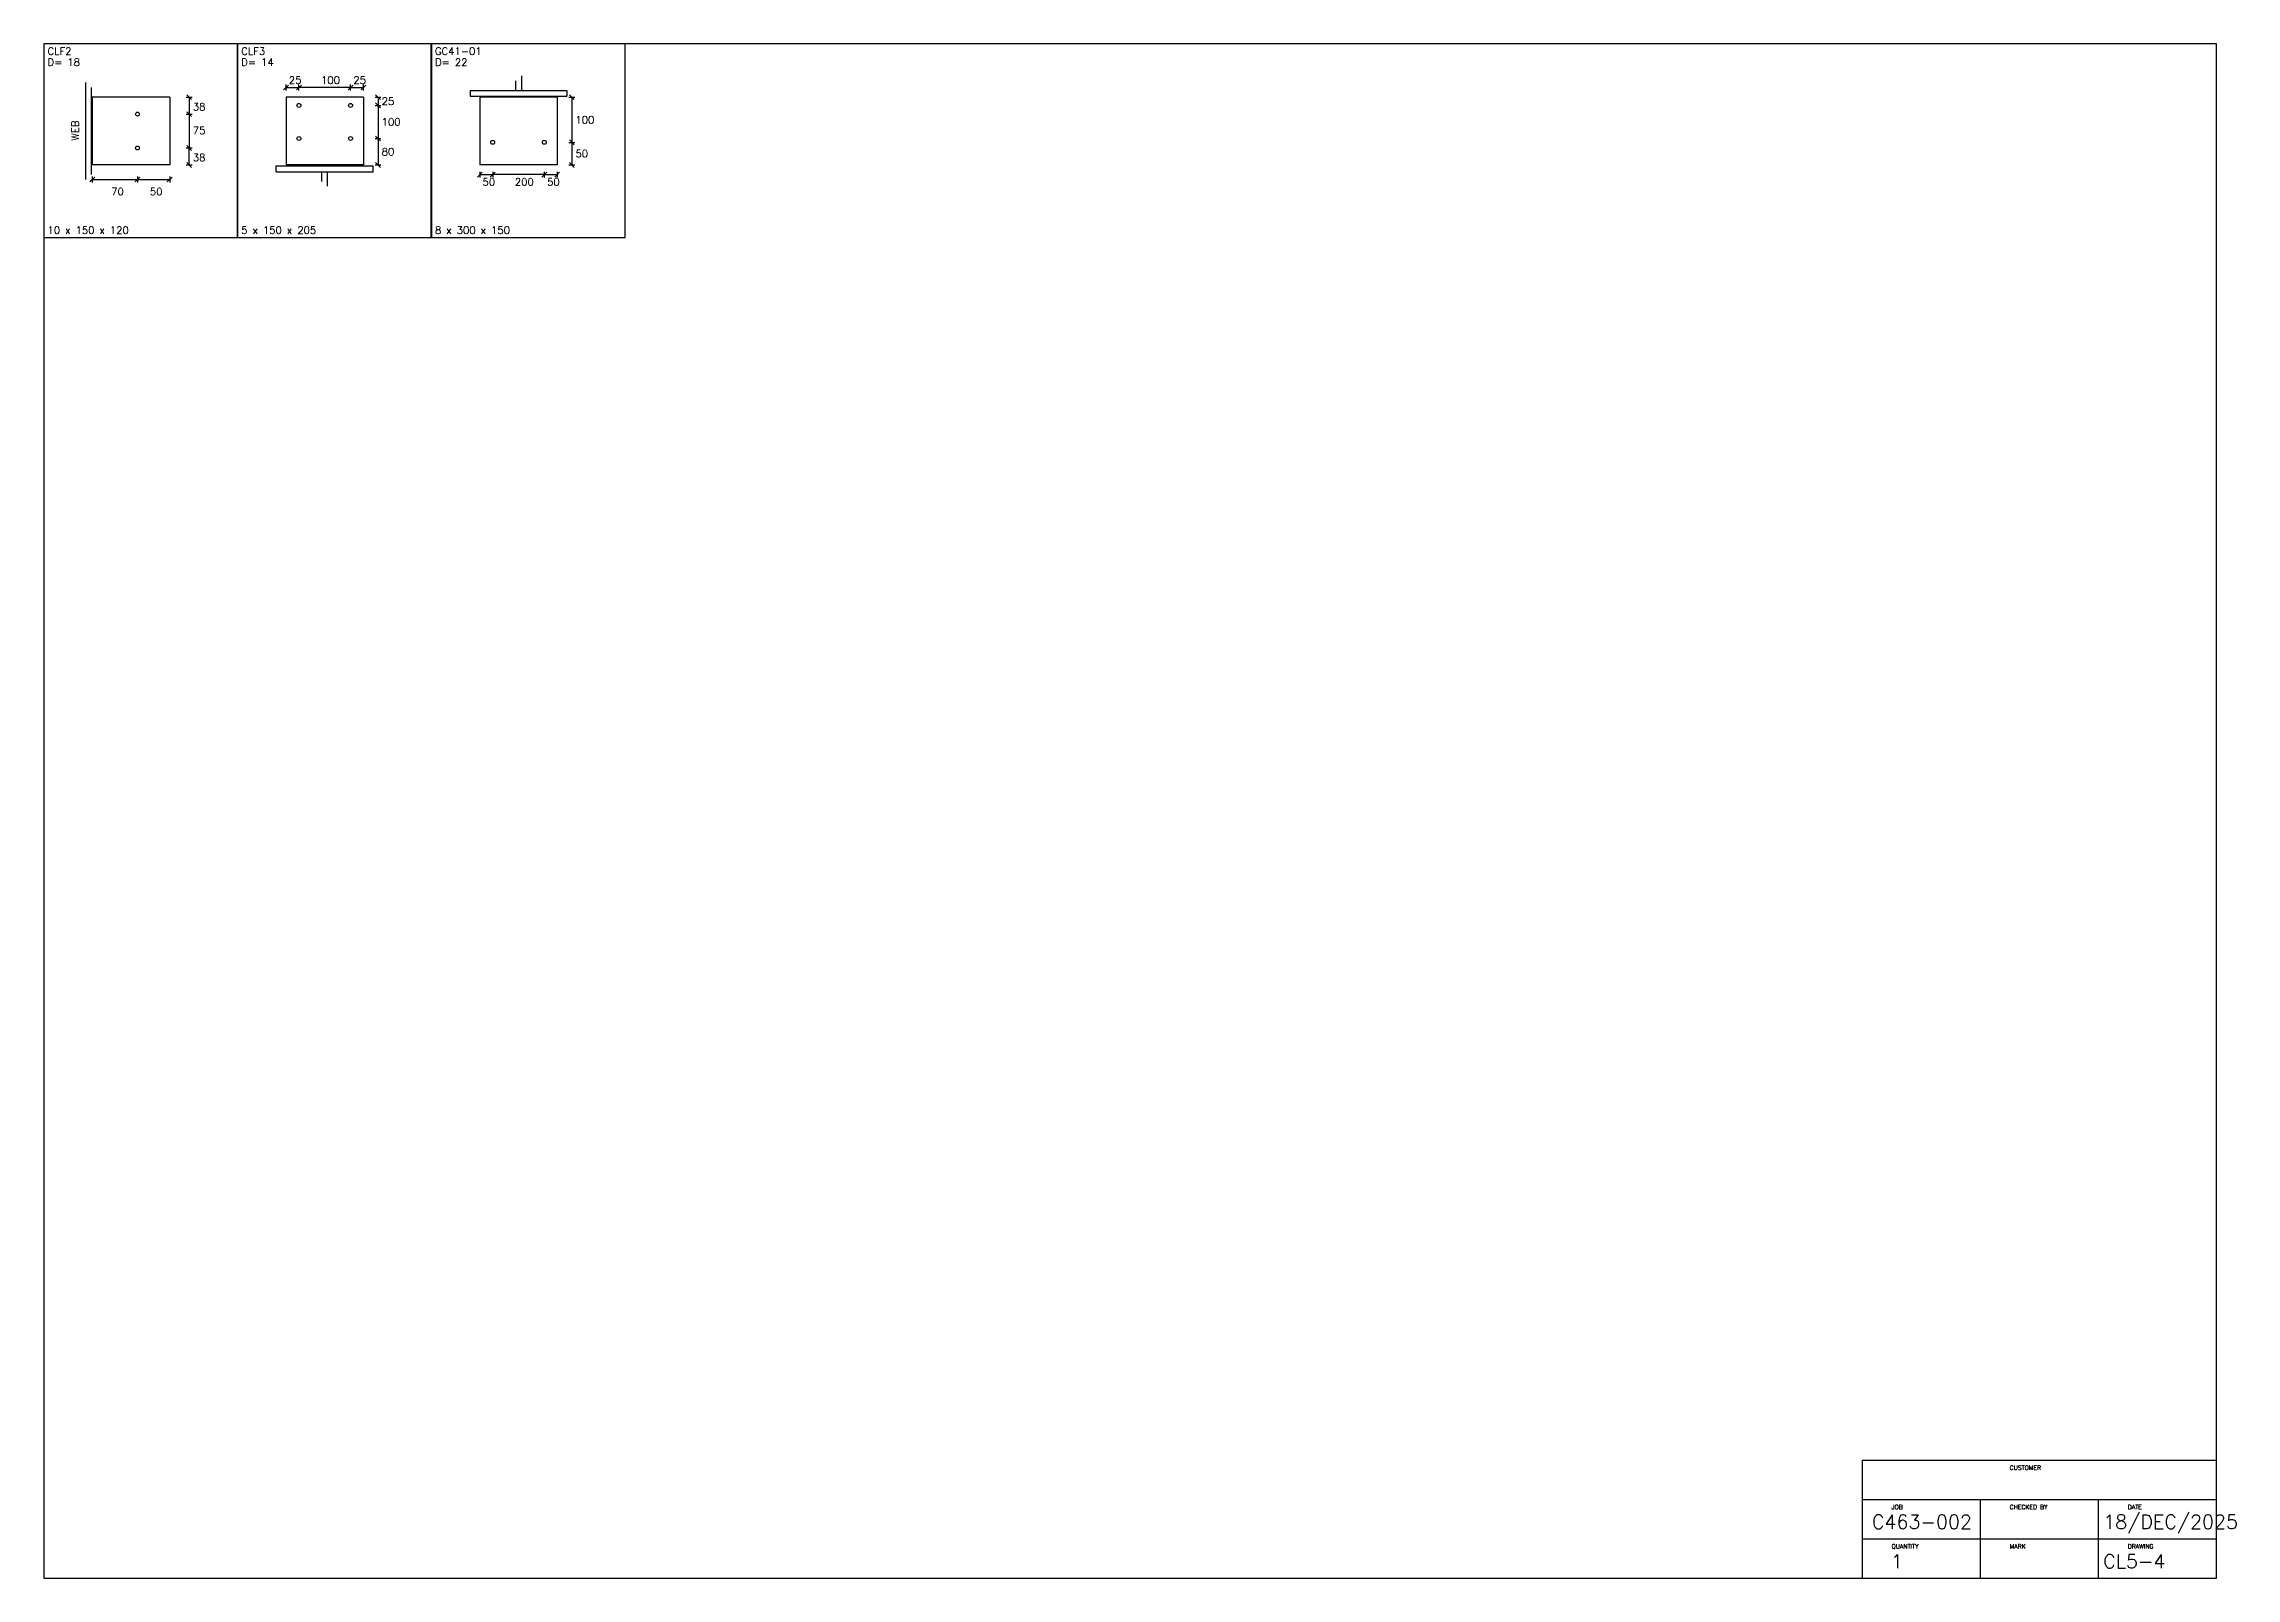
# Model space of a CAD drawing. Extents: x 0 to 849, y 0 to 594.
import ezdxf

# ---------------------------------------------------------------- set-up
doc = ezdxf.new("R2010")
doc.units = 0
doc.linetypes.add('CONTIN', pattern=[0])
for name, color, linetype in [('1', 7, 'CONTIN'), ('11', 7, 'CONTIN'), ('13', 2, 'CONTIN'), ('2', 7, 'CONTIN'), ('21', 7, 'CONTIN'), ('22', 7, 'CONTIN'), ('3', 1, 'Continuous'), ('6', 4, 'Continuous')]:
    doc.layers.add(name, color=color, linetype=linetype)
doc.styles.add('SIMPLEX', font='SIMPLEX')

# ---------------------------------------------------------------- blocks, each defined once
blk = doc.blocks.new('ARROWD')
at = {"layer": '2'}
blk.add_line((-0.635, -0.635), (0.635, 0.635), dxfattribs=at)
blk = doc.blocks.new('PC-21')
at = {"layer": '1'}
for p, q in [((50.8, 50.8), (0, 50.8)), ((0, 50.8), (0, 0)), ((50.8, 0), (50.8, 50.8)), ((0, 0), (50.8, 0))]:
    blk.add_line(p, q, dxfattribs=at)
at = {"layer": '13'}
for p, q in [((33.02, 36.83), (12.7, 36.83)), ((12.7, 36.83), (12.7, 19.05)), ((33.02, 36.83), (33.02, 19.05)), ((33.02, 19.05), (12.7, 19.05))]:
    blk.add_line(p, q, dxfattribs=at)
at = {"layer": '2'}
for p, q in [((37.338, 36.83), (38.862, 36.83)), ((38.1, 36.83), (38.1, 32.385)), ((37.338, 32.385), (38.862, 32.385)), ((38.1, 32.385), (38.1, 23.495)), ((37.338, 23.495), (38.862, 23.495)), ((38.1, 19.05), (38.1, 23.495)), ((37.338, 19.05), (38.862, 19.05)), ((12.7, 16.002), (12.7, 14.478)), ((12.7, 15.24), (24.553, 15.24)), ((24.553, 16.002), (24.553, 14.478)), ((24.553, 15.24), (33.02, 15.24)), ((33.02, 16.002), (33.02, 14.478))]:
    blk.add_line(p, q, dxfattribs=at)
at = {"layer": '3'}
for p, q in [((10.922, 40.64), (10.922, 15.24)), ((12.446, 39.37), (12.446, 16.51))]:
    blk.add_line(p, q, dxfattribs=at)
at = {"layer": '6'}
for centre in [(24.553, 32.385), (24.553, 23.495)]:
    blk.add_circle(centre, 0.508, dxfattribs=at)
at = {"layer": '2'}
for p, rotation in [((38.1, 36.83), 90), ((38.1, 32.385), -90), ((38.1, 32.385), 90), ((38.1, 23.495), -90), ((38.1, 23.495), 90), ((38.1, 19.05), -90), ((12.7, 15.24), 180), ((24.553, 15.24), 180)]:
    blk.add_blockref('ARROWD', p, dxfattribs=dict(at, rotation=rotation))
for p in [(24.553, 15.24), (33.02, 15.24)]:
    blk.add_blockref('ARROWD', p, dxfattribs=at)
at = {"layer": '11', "style": 'SIMPLEX'}
for s, p in [('38', (39.063, 33.348)), ('75', (39.063, 27.125)), ('38', (39.063, 20.013)), ('70', (17.663, 11.08)), ('50', (27.823, 11.08))]:
    blk.add_text(s, height=1.927, dxfattribs=at).set_placement(p)
at = {"layer": '2', "style": 'SIMPLEX'}
for s, p in [('CLF2', (0.963, 47.91)), ('10 x 150 x 120', (0.963, 0.963))]:
    blk.add_text(s, height=1.927, dxfattribs=at).set_placement(p)
blk.add_text('WEB', height=1.927, rotation=90, dxfattribs=at).set_placement((9.197, 25.4))
at = {"layer": '21', "style": 'SIMPLEX'}
blk.add_text('D= 18', height=1.927, dxfattribs=at).set_placement((0.963, 45.019))
blk = doc.blocks.new('GC-1')
at = {"layer": '1'}
for p, q in [((50.8, 50.8), (0, 50.8)), ((0, 50.8), (0, 0)), ((50.8, 0), (50.8, 50.8)), ((0, 0), (50.8, 0))]:
    blk.add_line(p, q, dxfattribs=at)
at = {"layer": '13'}
for p, q in [((33.02, 36.83), (12.7, 36.83)), ((12.7, 36.83), (12.7, 19.05)), ((33.02, 36.83), (33.02, 19.05)), ((33.02, 19.05), (12.7, 19.05))]:
    blk.add_line(p, q, dxfattribs=at)
at = {"layer": '2'}
for p, q in [((12.7, 38.608), (12.7, 40.132)), ((12.7, 39.37), (16.087, 39.37)), ((16.087, 38.608), (16.087, 40.132)), ((16.087, 38.608), (16.087, 40.132)), ((29.633, 39.37), (16.087, 39.37)), ((29.633, 38.608), (29.633, 40.132)), ((29.633, 39.37), (33.02, 39.37)), ((33.02, 38.608), (33.02, 40.132)), ((36.068, 36.83), (37.592, 36.83)), ((36.068, 34.662), (37.592, 34.662)), ((36.068, 34.662), (37.592, 34.662)), ((36.83, 36.83), (36.83, 34.662)), ((36.83, 34.662), (36.83, 25.989)), ((36.068, 25.989), (37.592, 25.989)), ((36.83, 25.989), (36.83, 19.05)), ((36.068, 19.05), (37.592, 19.05))]:
    blk.add_line(p, q, dxfattribs=at)
at = {"layer": '3'}
for p, q in [((10.16, 18.796), (35.56, 18.796)), ((10.16, 17.272), (10.16, 18.796)), ((10.16, 17.272), (35.56, 17.272)), ((22.098, 14.732), (22.098, 17.272)), ((23.622, 13.462), (23.622, 17.272)), ((35.56, 17.272), (35.56, 18.796))]:
    blk.add_line(p, q, dxfattribs=at)
at = {"layer": '6'}
for centre in [(16.087, 34.662), (29.633, 34.662), (16.087, 25.989), (29.633, 25.989)]:
    blk.add_circle(centre, 0.508, dxfattribs=at)
at = {"layer": '2'}
for p, rotation in [((12.7, 39.37), 180), ((16.087, 39.37), 180), ((29.633, 39.37), 180), ((36.83, 36.83), 90), ((36.83, 34.662), -90), ((36.83, 34.662), 90), ((36.83, 25.989), -90), ((36.83, 25.989), -90), ((36.83, 19.05), -90)]:
    blk.add_blockref('ARROWD', p, dxfattribs=dict(at, rotation=rotation))
for p in [(16.087, 39.37), (29.633, 39.37), (33.02, 39.37)]:
    blk.add_blockref('ARROWD', p, dxfattribs=at)
at = {"layer": '11', "style": 'SIMPLEX'}
for s, p in [('25', (13.43, 40.333)), ('100', (21.897, 40.333)), ('25', (30.363, 40.333)), ('25', (37.793, 34.782)), ('100', (37.793, 29.362)), ('80', (37.793, 21.556))]:
    blk.add_text(s, height=1.927, dxfattribs=at).set_placement(p)
at = {"layer": '2', "style": 'SIMPLEX'}
for s, p in [('CLF3', (0.963, 47.91)), ('5 x 150 x 205', (0.963, 0.963))]:
    blk.add_text(s, height=1.927, dxfattribs=at).set_placement(p)
at = {"layer": '21', "style": 'SIMPLEX'}
blk.add_text('D= 14', height=1.927, dxfattribs=at).set_placement((0.963, 45.019))
blk = doc.blocks.new('GC-51')
at = {"layer": '1'}
for p, q in [((50.8, 50.8), (0, 50.8)), ((0, 50.8), (0, 0)), ((50.8, 0), (50.8, 50.8)), ((0, 0), (50.8, 0))]:
    blk.add_line(p, q, dxfattribs=at)
at = {"layer": '13'}
for p, q in [((33.02, 36.83), (12.7, 36.83)), ((12.7, 36.83), (12.7, 19.05)), ((33.02, 36.83), (33.02, 19.05)), ((33.02, 19.05), (12.7, 19.05))]:
    blk.add_line(p, q, dxfattribs=at)
at = {"layer": '2'}
for p, q in [((36.068, 36.83), (37.592, 36.83)), ((36.83, 36.83), (36.83, 24.977)), ((36.068, 24.977), (37.592, 24.977)), ((36.83, 24.977), (36.83, 19.05)), ((12.7, 17.272), (12.7, 15.748)), ((16.087, 17.272), (16.087, 15.748)), ((16.087, 17.272), (16.087, 15.748)), ((29.633, 17.272), (29.633, 15.748)), ((33.02, 17.272), (33.02, 15.748)), ((36.068, 19.05), (37.592, 19.05)), ((12.7, 16.51), (16.087, 16.51)), ((29.633, 16.51), (16.087, 16.51)), ((29.633, 16.51), (33.02, 16.51))]:
    blk.add_line(p, q, dxfattribs=at)
at = {"layer": '3'}
for p, q in [((22.098, 41.148), (22.098, 38.608)), ((23.622, 42.418), (23.622, 38.608)), ((10.16, 38.608), (35.56, 38.608)), ((10.16, 38.608), (10.16, 37.084)), ((10.16, 37.084), (35.56, 37.084)), ((35.56, 38.608), (35.56, 37.084))]:
    blk.add_line(p, q, dxfattribs=at)
at = {"layer": '6'}
for centre in [(16.087, 24.977), (29.633, 24.977)]:
    blk.add_circle(centre, 0.508, dxfattribs=at)
at = {"layer": '2'}
for p, rotation in [((36.83, 36.83), 90), ((36.83, 24.977), -90), ((36.83, 24.977), -90), ((36.83, 19.05), -90), ((12.7, 16.51), 180), ((16.087, 16.51), 180), ((29.633, 16.51), 180)]:
    blk.add_blockref('ARROWD', p, dxfattribs=dict(at, rotation=rotation))
for p in [(16.087, 16.51), (29.633, 16.51), (33.02, 16.51)]:
    blk.add_blockref('ARROWD', p, dxfattribs=at)
at = {"layer": '11', "style": 'SIMPLEX'}
for s, p in [('100', (37.793, 29.94)), ('50', (37.793, 21.05)), ('50', (13.43, 13.62)), ('200', (21.897, 13.62)), ('50', (30.363, 13.62))]:
    blk.add_text(s, height=1.927, dxfattribs=at).set_placement(p)
at = {"layer": '2', "style": 'SIMPLEX'}
for s, p in [('GC41-01', (0.963, 47.91)), ('8 x 300 x 150', (0.963, 0.963))]:
    blk.add_text(s, height=1.927, dxfattribs=at).set_placement(p)
at = {"layer": '21', "style": 'SIMPLEX'}
blk.add_text('D= 22', height=1.927, dxfattribs=at).set_placement((0.963, 45.019))

msp = doc.modelspace()

# ---------------------------------------------------------------- linework, layer by layer
for p, q in [((703.84, 45.72), (841, 45.72)), ((703.84, 45.72), (703.84, 0)), ((841, 0), (841, 45.72)), ((703.84, 30.48), (841, 30.48)), ((749.56, 30.48), (749.56, 0)), ((795.28, 30.48), (795.28, 0)), ((703.84, 15.24), (841, 15.24)), ((703.84, 0), (841, 0))]:
    msp.add_line(p, q)
at = {"layer": '22'}
for p, q in [((841, 594), (0, 594)), ((0, 594), (0, 0)), ((841, 0), (841, 594)), ((0, 0), (841, 0))]:
    msp.add_line(p, q, dxfattribs=at)

# ---------------------------------------------------------------- block references
at = {"xscale": 1.476, "yscale": 1.476, "zscale": 1.476}
for name, p in [('PC-21', (0, 519)), ('GC-1', (75, 519)), ('GC-51', (150, 519))]:
    msp.add_blockref(name, p, dxfattribs=at)

# ---------------------------------------------------------------- texts
at = {"style": 'SIMPLEX'}
for s, height, p in [('CUSTOMER', 1.715, (760.99, 41.91)), ('JOB', 1.715, (715.27, 26.67)), ('CHECKED BY', 1.715, (760.99, 26.67)), ('18/DEC/2025', 5.41, (797.185, 19.05)), ('DATE', 1.715, (806.71, 26.67)), ('C463-002', 5.41, (707.65, 19.05)), ('QUANTITY', 1.715, (715.27, 11.43)), ('  1', 5.41, (707.65, 3.81)), ('MARK', 1.715, (760.99, 11.43)), ('CL5-4', 5.41, (797.185, 3.81)), ('DRAWING', 1.715, (806.71, 11.43))]:
    msp.add_text(s, height=height, dxfattribs=at).set_placement(p)

doc.saveas('drawing.dxf')
